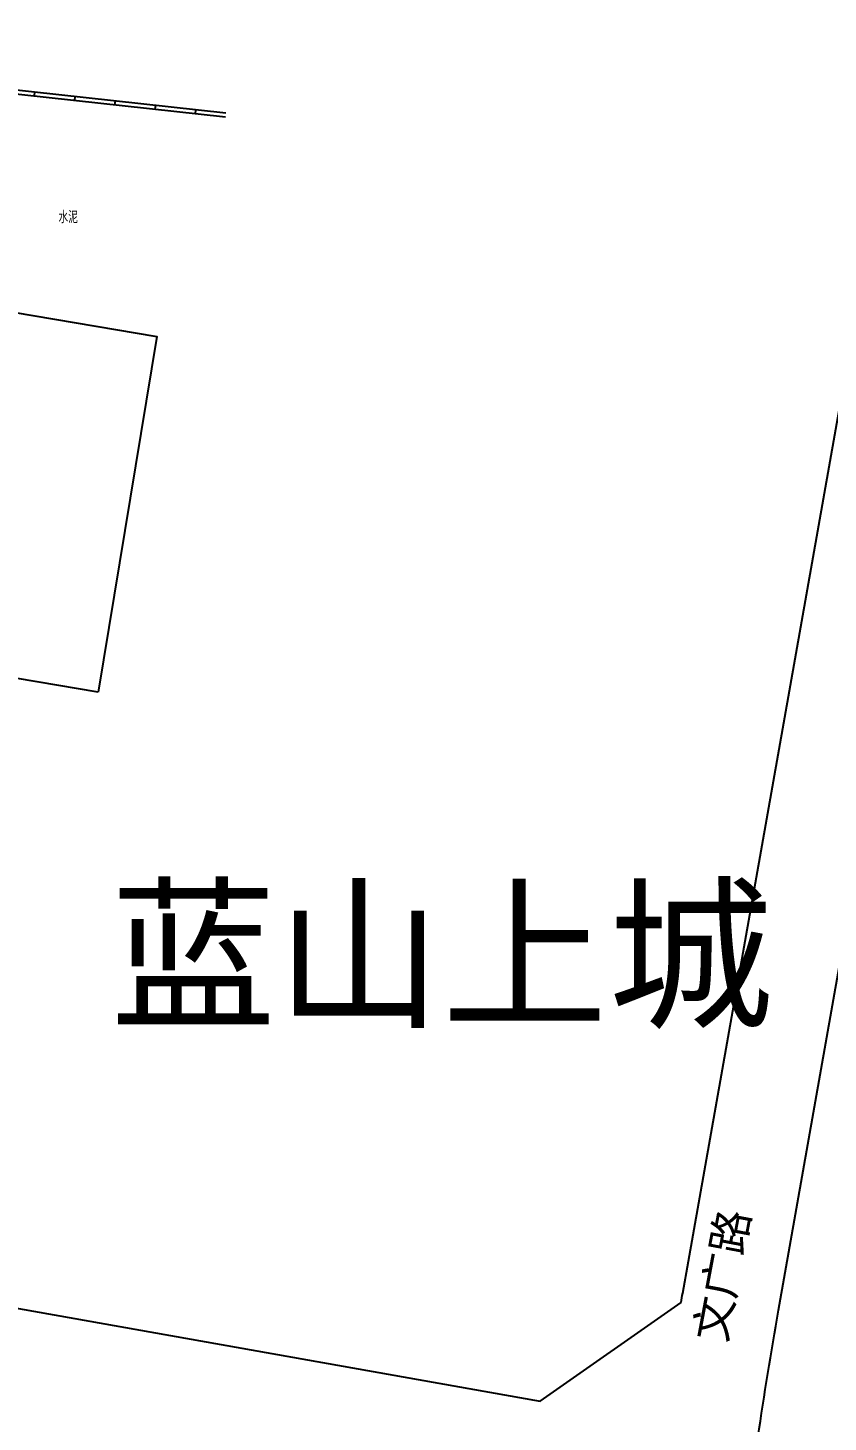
# Model space of a CAD drawing. Extents: x 529262 to 576451, y 2694391 to 2717535.
# Drawn here: x 563002.1 to 563100.8, y 2709711.1 to 2709883.3 of the extents above; entities that cross this region are included whole.
import ezdxf
from ezdxf.enums import TextEntityAlignment as Align
from ezdxf.xclip import XClip

# ---------------------------------------------------------------- set-up
doc = ezdxf.new("R2010")
doc.units = 0
doc.header["$XCLIPFRAME"] = 0
for name, color, linetype in [('DLSS', 4, 'Continuous'), ('JMD', 8, 'Continuous'), ('PP-COM', 7, 'Continuous'), ('RD-中线', 40, 'Continuous'), ('RD-红线', 7, 'Continuous'), ('RD-路名', 7, 'Continuous'), ('地块名称', 1, 'Continuous')]:
    doc.layers.add(name, color=color, linetype=linetype)
doc.styles.add('HZ', font='rs.shx', dxfattribs={"width": 0.8, "bigfont": 'hztxt.shx'})
doc.styles.add('STYLE1', font='simhei.ttf')
doc.styles.add('黑体', font='simhei.ttf')

# ---------------------------------------------------------------- blocks, each defined once
blk = doc.blocks.new('A$C19FD0107')
at = {"layer": 'RD-中线', "color": 8, "linetype": 'Continuous'}
blk.add_lwpolyline([(-7960.88, 14986.93), (-7915.56, 15243.04, 0.015839), (-7911.03, 15274.38), (-7907.82, 15303, -0.015839), (-7903.29, 15334.35), (-7712.17, 16414.53, 0.000335), (-7712.11, 16414.93), (-7698.73, 16491.12, 0.000054), (-7698.72, 16491.18), (-7681.61, 16588.75)], format="xyb", dxfattribs=at)
at = {"layer": 'RD-红线', "color": 8, "linetype": 'Continuous', "flags": 128}
blk.add_lwpolyline([(-7915.31, 15335.31, -0.000561), (-7915.11, 15336.44), (-7866.99, 15608.39)], format="xyb", dxfattribs=at)
blk.add_lwpolyline([(-8162.67, 15363.99), (-7932.71, 15323.12)], dxfattribs=at)
at = {"layer": 'RD-红线', "color": 8}
blk.add_lwpolyline([(-7932.71, 15323.12), (-7915.31, 15335.31, 0.415094)], format="xyb", dxfattribs=at)

msp = doc.modelspace()

# ---------------------------------------------------------------- linework, layer by layer
at = {"layer": 'JMD', "linetype": 'Continuous'}
for p, q in [((563002.894, 2709874.869), (563002.948, 2709875.366)), ((563007.864, 2709874.321), (563007.918, 2709874.818)), ((563012.833, 2709873.774), (563012.888, 2709874.271)), ((563017.803, 2709873.226), (563017.858, 2709873.723)), ((563022.773, 2709872.678), (563022.828, 2709873.175))]:
    msp.add_line(p, q, dxfattribs=at)
at = {"layer": 'JMD', "linetype": 'Continuous', "flags": 128}
for points in [[(563035.806, 2709922.751), (562954.699, 2709934.444), (562948.255, 2709928.916), (562950.225, 2709927.773), (562951.104, 2709923.19), (562947.133, 2709921.363), (562944.683, 2709911.453), (562943.768, 2709904.164), (562943.67, 2709899.558), (562943.616, 2709898.915), (562945.339, 2709899.046), (562944.686, 2709887.616), (562944.139, 2709885.461), (562960.774, 2709879.511), (563026.453, 2709872.273)], [(563035.735, 2709922.256), (562954.852, 2709933.917), (562949.115, 2709928.995), (562950.673, 2709928.091), (562951.669, 2709922.899), (562947.561, 2709921.009), (562945.175, 2709911.362), (562944.267, 2709904.127), (562944.17, 2709899.532), (562944.163, 2709899.458), (562945.871, 2709899.588), (562945.182, 2709887.54), (562944.735, 2709885.779), (562960.887, 2709880.002), (563026.507, 2709872.77)]]:
    msp.add_lwpolyline(points, dxfattribs=at)
msp.add_lwpolyline([(563010.761, 2709801.244), (562962.883, 2709809.35), (562970.131, 2709853.271), (563018.009, 2709845.165)], close=True, dxfattribs=at)

# ---------------------------------------------------------------- block references
at = {"layer": 'PP-COM'}
ref = msp.add_blockref('A$C19FD0107', (570997.993, 2694390.603), dxfattribs=at)
XClip(ref).set_block_clipping_path([(-9366.4383134884, 14428.6043910822), (-3328.4480743363, 17452.7484863754)])

# ---------------------------------------------------------------- texts
at = {"layer": 'DLSS', "color": 8, "linetype": 'Continuous', "style": 'HZ', "width": 0.8}
msp.add_text('水泥', height=1.5, dxfattribs=at).set_placement((563007.057, 2709859.984), align=Align.MIDDLE)
at = {"layer": 'RD-路名', "color": 7, "style": '黑体'}
msp.add_text('文广路', height=4, rotation=79.37678, dxfattribs=at).set_placement((563087.678, 2709729.269), align=Align.MIDDLE)
at = {"layer": '地块名称', "color": 1, "style": 'STYLE1'}
msp.add_text('蓝山上城', height=15, dxfattribs=at).set_placement((563012.249, 2709761.354))

doc.saveas('drawing.dxf')
